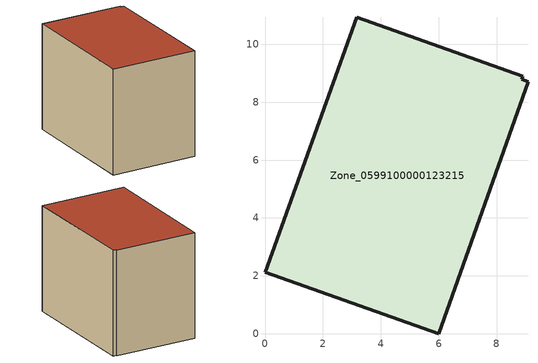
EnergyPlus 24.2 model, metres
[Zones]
Zone_0599100000123215
 floor ground (C_G): 0,2.13 3.16,10.93 8.9,8.9 8.86,8.79 9.08,8.71 6,0 z0.53
 wall outside (C_F): 3.16,10.93 0,2.13 6,0 9.08,8.71 8.86,8.79 8.9,8.9 3.16,10.93 z0.53:8.2
 roof outside (C_R): 0,2.13 6,0 9.08,8.71 8.86,8.79 8.9,8.9 3.16,10.93 z8.2
[BUILDING]
Pand.0599100000123215: North Axis=0; Terrain=City; Loads Convergence Tolerance Value=0.04; Temperature Convergence Tolerance Value=0.4; Solar Distribution=FullExterior; Maximum Number of Warmup Days=25; Minimum Number of Warmup Days=1
[Site:Location]
Rotterdam.The.Hague.AP_ZH_NLD Design_Conditions: Latitude=51.96; Longitude=4.45; Time Zone=1; Elevation=-4.5
[SITE:GROUNDTEMPERATURE:BUILDINGSURFACE]
18, 18, 18, 18, 18, 18, 18, 18, 18, 18, 18, 18
[MATERIAL] Thermal Absorptance=0.9; Solar Absorptance=0.7; Visible Absorptance=0.7
Name | Roughness | Thickness | Conductivity | Density | Specific Heat
G.TC.1965-1974 | MediumSmooth | 0.15 | 0.882353 | 540 | 1210
F.TC.1965-1974 | Rough | 0.3 | 0.697674 | 1920 | 840
R.TC.1965-1974 | MediumRough | 0.2 | 0.232558 | 1500 | 1000
[CONSTRUCTION]
C_G: G.TC.1965-1974
C_F: F.TC.1965-1974
C_R: R.TC.1965-1974
[ZONE]
Zone_0599100000123215: Type=1; Multiplier=1; Ceiling Height=Autocalculate; Volume=Autocalculate; Floor Area=autocalculate; Part of Total Floor Area=Yes
[ZONEINFILTRATION:DESIGNFLOWRATE]
Infil_Zone_0599100000123215: Zone or ZoneList or Space or SpaceList=Zone_0599100000123215; Schedule=AlwaysOn; Design Flow Rate Calculation Method=Flow/Area; Flow Rate per Floor Area=0.003; Constant Term Coefficient=1; Temperature Term Coefficient=0; Velocity Term Coefficient=0; Velocity Squared Term Coefficient=0
[HVACTEMPLATE:ZONE:IDEALLOADSAIRSYSTEM]
Zone_0599100000123215: Maximum Heating Supply Air Temperature=50; Minimum Cooling Supply Air Temperature=13; Maximum Heating Supply Air Humidity Ratio=0.0156; Minimum Cooling Supply Air Humidity Ratio=0.0077; Heating Limit=NoLimit; Cooling Limit=NoLimit; Dehumidification Control Type=ConstantSensibleHeatRatio; Cooling Sensible Heat Ratio=0.7; Dehumidification Setpoint=60; Humidification Control Type=None; Humidification Setpoint=30; Outdoor Air Method=None; Outdoor Air Flow Rate per Person=0.00944; Outdoor Air Flow Rate per Zone Floor Area=0; Outdoor Air Flow Rate per Zone=0; Demand Controlled Ventilation Type=None; Outdoor Air Economizer Type=NoEconomizer; Heat Recovery Type=None; Sensible Heat Recovery Effectiveness=0.7; Latent Heat Recovery Effectiveness=0.65
[ZONECONTROL:THERMOSTAT]
ThermostatControl_Zone_0599100000123215: Zone or ZoneList=Zone_0599100000123215; Control Type Schedule=DualSetpointControlType; Control 1=Thermostat_Zone_0599100000123215; Temperature Difference Between Cutout And Setpoint=0
[THERMOSTATSETPOINT:DUALSETPOINT]
Thermostat_Zone_0599100000123215: Heating Setpoint Temperature Schedule=HeatingSetpoint_Zone_0599100000123215; Cooling Setpoint Temperature Schedule=CoolingSetpoint_Zone_0599100000123215
[SCHEDULE:COMPACT]
HeatingSetpoint_Zone_0599100000123215: Through: 12/31, For: AllDays, Until: 24:00, 21
CoolingSetpoint_Zone_0599100000123215: Through: 12/31, For: AllDays, Until: 24:00, 24
DualSetpointControlType: Through: 12/31, For: AllDays, Until: 24:00, 4
AlwaysOn: Through: 12/31, For: AllDays, Until: 24:00, 1
